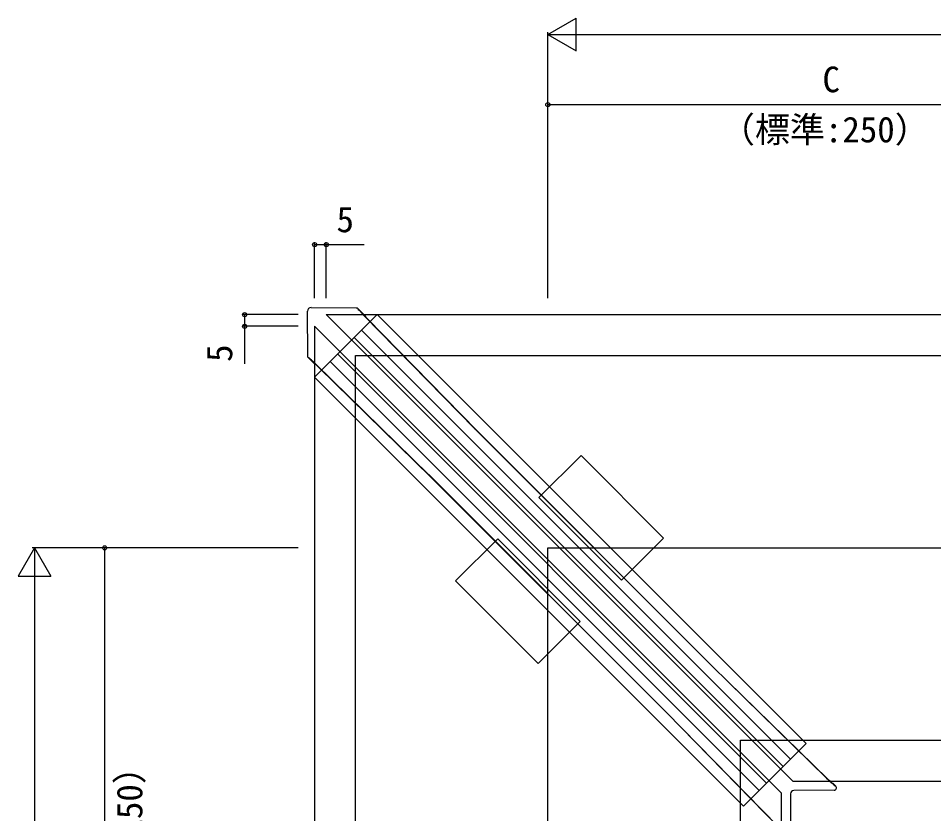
# Model space of a CAD drawing. Units: millimetres, scale not verified. Extents: x -875 to 875, y -1300 to 1294.
# Drawn here: x -428 to -35.6, y -503.6 to -162.6 of the extents above; entities that cross this region are included whole.
import ezdxf
from ezdxf.enums import TextEntityAlignment as Align

# ---------------------------------------------------------------- set-up
doc = ezdxf.new("R2010")
doc.units = ezdxf.units.MM
doc.header["$LTSCALE"] = 8
for name, color, linetype in [('0-3_YKK_12', 2, 'Continuous'), ('0-4_YKK_13', 4, 'Continuous'), ('0-6_YKK_D', 6, 'Continuous'), ('0-8_YSS_K', 3, 'Continuous')]:
    doc.layers.add(name, color=color, linetype=linetype)
doc.styles.add('ＭＳ ゴシック', font='')
doc.styles.get('ＭＳ ゴシック').set_extended_font_data('MS Gothic')

msp = doc.modelspace()

# ---------------------------------------------------------------- linework, layer by layer
at = {"layer": '0-3_YKK_12'}
for p, q in [((-296, -289.6), (-96, -489.6)), ((-296, -289.6), (459.152, -289.6)), ((-301, -294.6), (-301, -1094.6)), ((-301, -294.6), (-101, -494.6)), ((-96, -489.6), (459.152, -489.6)), ((-101, -494.6), (-101, -1094.6))]:
    msp.add_line(p, q, dxfattribs=at)
at = {"layer": '0-4_YKK_13'}
for p, q in [((-303.955, -307.379), (-304.011, -288.093)), ((-302.507, -286.589), (-283.221, -286.645)), ((-301, -316.47), (-274.13, -289.6)), ((-282.808, -286.73), (-282.731, -286.762)), ((-282.485, -286.948), (-282.406, -286.981)), ((-282.406, -286.981), (-282.411, -286.976)), ((-279.7, -289.687), (-282.406, -286.981)), ((-279.934, -289.601), (-279.908, -289.601)), ((-279.7, -289.687), (-279.908, -289.601)), ((-232.363, -338.549), (-279.697, -290.121)), ((-274.13, -289.6), (-90.282, -473.448)), ((-280.847, -296.318), (-97, -480.165)), ((-284.029, -299.499), (-100.182, -483.347)), ((-303.838, -307.869), (-303.87, -307.792)), ((-303.619, -308.194), (-303.652, -308.115)), ((-303.624, -308.189), (-303.619, -308.194)), ((-300.913, -310.9), (-303.619, -308.194)), ((-294.282, -309.753), (-110.435, -493.6)), ((-291.101, -306.571), (-107.253, -490.418)), ((-300.999, -310.692), (-300.999, -310.666)), ((-300.999, -310.692), (-300.913, -310.9)), ((-300.479, -310.903), (-252.051, -358.237)), ((-301, -316.47), (-117.152, -500.318)), ((-130.83, -440.085), (-232.116, -338.798)), ((-251.802, -358.484), (-150.515, -459.77)), ((-81.557, -488.272), (-130.575, -440.337)), ((-130.086, -440.725), (-80.998, -488.733)), ((-150.263, -460.025), (-102.328, -509.043)), ((-101.867, -509.602), (-149.875, -460.514)), ((-117.152, -500.318), (-90.282, -473.448)), ((-78.304, -493.536), (-95.518, -493.587)), ((-78.909, -490.599), (-78.936, -490.599)), ((-78.909, -490.599), (-78.874, -490.513)), ((-77.578, -491.809), (-78.874, -490.513)), ((-77.579, -491.807), (-77.585, -491.822)), ((-77.359, -492.89), (-77.367, -492.91)), ((-97.013, -495.082), (-97.064, -512.296))]:
    msp.add_line(p, q, dxfattribs=at)
for points in [[(-283.165, -286.651), (-282.984, -286.673), (-282.808, -286.73)], [(-130.086, -440.725), (-231.336, -339.475), (-278.264, -291.467)], [(-303.87, -307.792), (-303.935, -307.58), (-303.946, -307.381)], [(-299.133, -312.336), (-251.125, -359.264), (-149.875, -460.514)]]:
    msp.add_lwpolyline(points, dxfattribs=at)
for points in [[(-204.833, -368.089), (-186.802, -350.058), (-151.447, -385.413), (-169.478, -403.444)], [(-222.511, -385.767), (-240.542, -403.798), (-205.187, -439.153), (-187.156, -421.122)]]:
    msp.add_lwpolyline(points, close=True, dxfattribs=at)
for centre, radius, start, end in [((-302.511, -288.089), 1.5, 88.5545, 181.51834), ((-283.182, -287.632), 0.977, 44.47125, 67.28859), ((-302.968, -307.418), 0.977, 202.71141, 225.52875), ((-95.513, -495.087), 1.5, 92.08396, 178.44117), ((-78.273, -492.557), 0.973, 267.55698, 338.6715), ((-78.289, -492.529), 0.998, 337.53212, 45.12796), ((-78.281, -492.514), 0.996, 337.47577, 45.21223)]:
    msp.add_arc(centre, radius, start, end, dxfattribs=at)
for centre, major_axis, ratio, start_param, end_param in [((-278.691, -292.159), (4.538, -5.511), 0.037205, 3.0496278, 3.1107842), ((-277.986, -291.453), (4.545, -4.509), 0.043088, 3.0367791, 4.3694983), ((-283.116, -287.685), (-0.556, -0.832), 0.993168, 2.9465508, 3.3366345), ((-277.426, -292.096), (2.507, -2.498), 0.043168, 3.0372038, 4.4147186), ((-302.915, -307.484), (0.832, 0.556), 0.993168, 2.9465508, 3.3366345), ((-299.147, -312.614), (4.509, -4.545), 0.043088, 1.913687, 3.2464062), ((-298.504, -313.174), (2.498, -2.507), 0.043168, 1.8684667, 3.2459815), ((-231.981, -338.846), (1.013, -1.005), 0.042951, 4.3692271, 4.6212709), ((-251.754, -358.619), (1.005, -1.013), 0.042951, 1.6619144, 1.9139582), ((-130.697, -440.13), (1.001, -0.993), 0.043479, 4.6223553, 4.8774035), ((-150.47, -459.903), (0.993, -1.001), 0.043479, 1.4057818, 1.66083), ((-82.106, -487.344), (4.518, -4.482), 0.043345, 4.8771153, 6.3009366), ((-81.418, -488.104), (2.507, -2.498), 0.043168, 4.9234547, 6.3009695)]:
    msp.add_ellipse(centre, major_axis=major_axis, ratio=ratio, start_param=start_param, end_param=end_param, dxfattribs=at)
at = {"layer": '0-6_YKK_D'}
for p, q in [((-201, -169.6), (-188.876, -162.6)), ((-188.876, -176.6), (-188.876, -162.6)), ((-201, -282.6), (-201, -168.6)), ((-201, -169.6), (-188.876, -176.6)), ((-201, -169.6), (-176.751, -169.6)), ((-187, -169.6), (790.228, -169.6)), ((-201, -282.6), (-201, -198.6)), ((-201, -199.6), (49, -199.6)), ((-301, -282.6), (-301, -258.6)), ((-296, -282.6), (-296, -258.6)), ((-308, -289.6), (-332, -289.6)), ((-308, -294.6), (-332, -294.6)), ((-421, -389.6), (-428, -401.724)), ((-308, -389.6), (-422, -389.6)), ((-421, -389.6), (-414, -401.724)), ((-421, -389.6), (-421, -413.849)), ((-308, -389.6), (-392, -389.6)), ((-391, -389.6), (-391, -639.6)), ((-428, -401.724), (-414, -401.724)), ((-421, -403.6), (-421, -1090.6))]:
    msp.add_line(p, q, dxfattribs=at)
for points in [[(-301, -259.6), (-296, -259.6), (-279.807, -259.6)], [(-331, -289.6), (-331, -294.6), (-331, -310.793)]]:
    msp.add_lwpolyline(points, dxfattribs=at)
for centre in [(-201, -199.6), (-301, -259.6), (-296, -259.6), (-331, -289.6), (-331, -294.6), (-391, -389.6)]:
    msp.add_circle(centre, 0.875, dxfattribs=at)
at = {"layer": '0-8_YSS_K'}
for p, q in [((-283.5, -1109.6), (-283.5, -307.1)), ((-283.5, -307.1), (790.228, -307.1)), ((-201, -1242.6), (-201, -389.6)), ((-201, -389.6), (793.228, -389.6)), ((-118.5, -1104.6), (-118.5, -472.1)), ((-118.5, -472.1), (790.228, -472.1))]:
    msp.add_line(p, q, dxfattribs=at)

# ---------------------------------------------------------------- texts
at = {"layer": '0-6_YKK_D', "style": 'ＭＳ ゴシック'}
for s, p in [('C', (-83.287, -197.6)), ('（標準:250）', (-127.264, -219.072)), ('5', (-291.608, -257.6))]:
    msp.add_text(s, height=11, dxfattribs=at).set_placement(p, align=Align.BOTTOM_LEFT)
for s, p in [('5', (-333, -309.901)), ('（標準:250）', (-371.528, -565.864))]:
    msp.add_text(s, height=11, rotation=90, dxfattribs=at).set_placement(p, align=Align.BOTTOM_LEFT)

doc.saveas('drawing.dxf')
